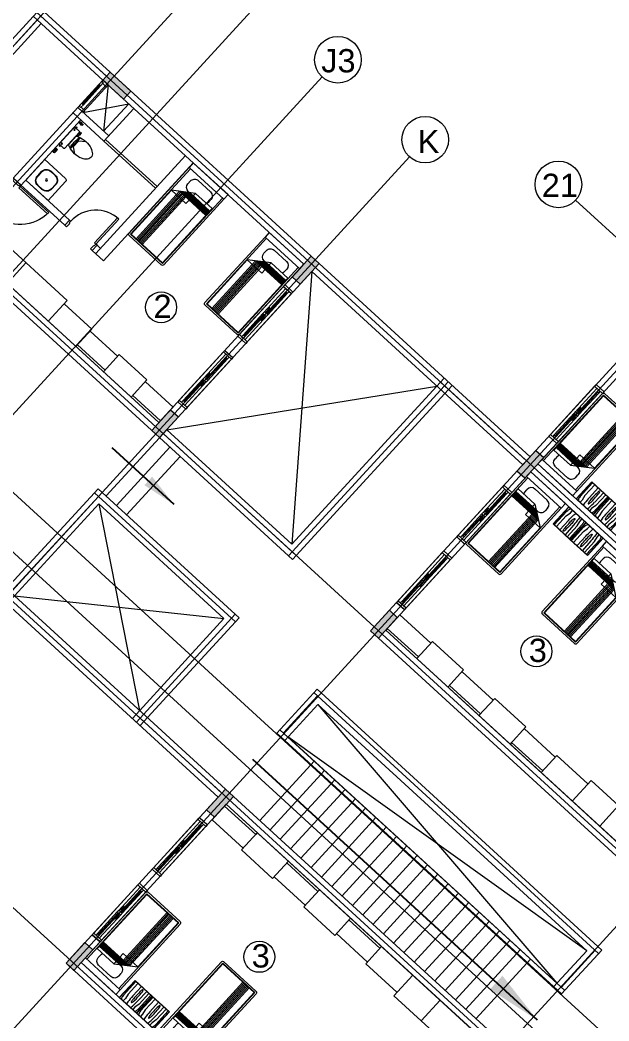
# Model space of a CAD drawing. Header units: metres. Extents: x 750 to 3116, y -341 to 1465.
# Drawn here: x 1629.59 to 1642.23, y 982.93 to 1004.42 of the extents above; entities that cross this region are included whole.
import ezdxf
from ezdxf.enums import TextEntityAlignment as Align

# ---------------------------------------------------------------- set-up
doc = ezdxf.new("R2010")
doc.units = ezdxf.units.M
doc.linetypes.add('ACAD_ISO02W100', pattern=[15, 12, -3])
for name, color, linetype, lineweight in [('A-Door', 254, 'Continuous', 5), ('Bathroom Door', 252, 'Continuous', 5), ('Bathroom fur', 252, 'Continuous', 5), ('Centre Line', 7, 'Continuous', 13), ('Column', 50, 'Continuous', 20), ('Cutout', 153, 'Continuous', 5), ('Door', 253, 'Continuous', 5), ('Furniture', 44, 'Continuous', 5), ('GUIDE LINE', 7, 'Continuous', 5), ('Hatch', 251, 'Continuous', 5), ('Hidden line', 251, 'Continuous', 5), ('Inverted beam', 252, 'Continuous', 5), ('Railing', 190, 'Continuous', 5), ('Stiarcase', 180, 'Continuous', 5), ('Wall ext', 20, 'Continuous', 18), ('WINDOW', 33, 'Continuous', 5)]:
    doc.layers.add(name, color=color, linetype=linetype, lineweight=lineweight)
doc.layers.add('Text', color=7, linetype='Continuous')
doc.styles.get("Standard").update_dxf_attribs({"font": 'arial.ttf'})
doc.styles.add('TEXT-DET', font='simplex.shx', dxfattribs={"width": 0.7})
doc.dimstyles.new('ISO-25', dxfattribs={"dimtxt": 2, "dimasz": 2, "dimexe": 1.25, "dimexo": 0.625, "dimgap": 1.5, "dimtad": 1, "dimtxsty": 'Standard', "dimblk": 'DOT', "dimcen": 1.5, "dimadec": 0, "dimazin": 0, "dimtfac": 1, "dimtmove": 0, "dimatfit": 3, "dimfxl": 0, "dimarcsym": 0})

# ---------------------------------------------------------------- blocks, each defined once
blk = doc.blocks.new('Water Closet')
at = {"layer": 'Bathroom fur', "linetype": 'ByBlock'}
for p, q in [((1886.217, 447.662), (1886.217, 447.713)), ((1886.239, 447.713), (1886.217, 447.713)), ((1886.239, 447.608), (1886.239, 447.713)), ((1886.264, 447.23), (1886.264, 447.703)), ((1886.407, 447.713), (1886.274, 447.713)), ((1886.39, 447.724), (1886.365, 447.724)), ((1886.365, 447.724), (1886.365, 447.715)), ((1886.39, 447.715), (1886.365, 447.715)), ((1886.387, 447.744), (1886.368, 447.744)), ((1886.368, 447.744), (1886.368, 447.724)), ((1886.387, 447.744), (1886.387, 447.724)), ((1886.39, 447.724), (1886.39, 447.715)), ((1886.416, 447.23), (1886.416, 447.703)), ((1886.152, 447.554), (1886.027, 447.644)), ((1886.152, 447.379), (1886.152, 447.554)), ((1886.217, 447.662), (1886.232, 447.625)), ((1886.232, 447.625), (1886.239, 447.625)), ((1886.239, 447.666), (1886.264, 447.666)), ((1886.239, 447.608), (1886.264, 447.608)), ((1886.256, 447.343), (1886.256, 447.59)), ((1886.152, 447.379), (1886.027, 447.288)), ((1886.407, 447.22), (1886.274, 447.22)), ((1886.365, 447.208), (1886.365, 447.218)), ((1886.39, 447.218), (1886.365, 447.218)), ((1886.39, 447.208), (1886.365, 447.208)), ((1886.368, 447.189), (1886.368, 447.208)), ((1886.387, 447.189), (1886.368, 447.189)), ((1886.387, 447.189), (1886.387, 447.208)), ((1886.39, 447.208), (1886.39, 447.218))]:
    blk.add_line(p, q, dxfattribs=at)
at = {"layer": 'Bathroom fur', "linetype": 'Continuous', "lineweight": -3}
for p, q in [((1886.331, 447.871), (1886.35, 447.871)), ((1886.331, 447.851), (1886.35, 447.851)), ((1886.364, 447.861), (1886.346, 447.861)), ((1886.364, 447.861), (1886.349, 447.87)), ((1886.364, 447.861), (1886.349, 447.853)), ((1886.364, 447.861), (1886.355, 447.877)), ((1886.364, 447.861), (1886.355, 447.846)), ((1886.364, 447.861), (1886.364, 447.879)), ((1886.364, 447.861), (1886.364, 447.879)), ((1886.364, 447.861), (1886.364, 447.879)), ((1886.364, 447.861), (1886.364, 447.879)), ((1886.364, 447.861), (1886.364, 447.879)), ((1886.364, 447.861), (1886.364, 447.879)), ((1886.364, 447.861), (1886.364, 447.879)), ((1886.364, 447.861), (1886.364, 447.879)), ((1886.364, 447.861), (1886.364, 447.879)), ((1886.364, 447.861), (1886.364, 447.879)), ((1886.364, 447.861), (1886.364, 447.879)), ((1886.364, 447.861), (1886.364, 447.879)), ((1886.364, 447.861), (1886.373, 447.877)), ((1886.364, 447.861), (1886.379, 447.87)), ((1886.364, 447.861), (1886.381, 447.861)), ((1886.364, 447.861), (1886.379, 447.853)), ((1886.364, 447.861), (1886.373, 447.846)), ((1886.364, 447.861), (1886.364, 447.844)), ((1886.378, 447.871), (1886.416, 447.871)), ((1886.378, 447.851), (1886.416, 447.851)), ((1886.416, 447.851), (1886.416, 447.871))]:
    blk.add_line(p, q, dxfattribs=at)
at = {"layer": 'Bathroom fur'}
for p, q in [((1886.356, 447.031), (1886.356, 447.081)), ((1886.366, 447.031), (1886.366, 447.081)), ((1886.416, 447.106), (1886.381, 447.106)), ((1886.416, 447.096), (1886.381, 447.096)), ((1886.416, 447.016), (1886.381, 447.016)), ((1886.416, 447.006), (1886.381, 447.006))]:
    blk.add_line(p, q, dxfattribs=at)
at = {"layer": 'Bathroom fur', "linetype": 'Continuous', "lineweight": -3}
blk.add_circle((1886.364, 447.861), 0.0175, dxfattribs=at)
at = {"layer": 'Bathroom fur', "linetype": 'ByBlock'}
for centre in [(1886.378, 447.669), (1886.378, 447.264)]:
    blk.add_circle(centre, 0.0123, dxfattribs=at)
for centre, radius, start, end in [((1886.274, 447.703), 0.00987, 90, 180), ((1886.407, 447.703), 0.00987, 0, 90), ((1885.835, 447.467), 0.119, 126.3794, 233.6206), ((1886.035, 447.208), 0.446, 109.2942, 127.2549), ((1886.017, 447.095), 0.55, 64.2321, 103.6755), ((1884.672, 447.479), 1.501, 353.4552, 5.5271), ((1885.552, 447.472), 0.65, 345.9276, 13.0204), ((1886.041, 447.728), 0.451, 232.2382, 250.1051), ((1886.017, 447.838), 0.55, 256.3245, 295.7679), ((1886.274, 447.23), 0.00987, 180, 270), ((1886.407, 447.23), 0.00987, 270, 0)]:
    blk.add_arc(centre, radius, start, end, dxfattribs=at)
at = {"layer": 'Bathroom fur', "linetype": 'Continuous', "lineweight": -3}
blk.add_arc((1886.331, 447.861), 0.01, 90.002, 270, dxfattribs=at)
at = {"layer": 'Bathroom fur'}
for centre, radius, start, end in [((1886.381, 447.081), 0.025, 90, 180), ((1886.381, 447.031), 0.025, 180, 270), ((1886.381, 447.081), 0.015, 90, 180), ((1886.381, 447.031), 0.015, 180, 270)]:
    blk.add_arc(centre, radius, start, end, dxfattribs=at)
at = {"layer": 'Bathroom fur', "style": 'TEXT-DET', "width": 0.6}
blk.add_text('1', height=0.06, dxfattribs=at).set_placement((1886.394, 447.07), align=Align.MIDDLE)
blk = doc.blocks.new('Nightstand')
at = {"layer": 'Furniture'}
for p, q in [((1879.838, 464.54), (1879.838, 464.04)), ((1880.338, 464.54), (1879.838, 464.54)), ((1879.843, 464.535), (1879.843, 464.045)), ((1880.333, 464.535), (1879.843, 464.535)), ((1879.869, 464.442), (1879.871, 464.467)), ((1879.869, 464.045), (1879.869, 464.442)), ((1879.929, 464.358), (1879.951, 464.469)), ((1879.951, 464.469), (1879.951, 464.535)), ((1880.074, 464.444), (1880.068, 464.44)), ((1880.08, 464.44), (1880.074, 464.444)), ((1880.226, 464.469), (1880.226, 464.535)), ((1880.248, 464.358), (1880.226, 464.469)), ((1880.308, 464.442), (1880.305, 464.467)), ((1880.308, 464.045), (1880.308, 464.442)), ((1880.333, 464.045), (1880.333, 464.535)), ((1880.338, 464.04), (1880.338, 464.54)), ((1879.929, 464.045), (1879.929, 464.358)), ((1879.997, 464.32), (1879.991, 464.045)), ((1880.147, 464.32), (1880.147, 464.045)), ((1880.248, 464.045), (1880.248, 464.358)), ((1879.838, 464.04), (1880.338, 464.04)), ((1879.843, 464.045), (1880.333, 464.045)), ((1880.068, 464.081), (1880.074, 464.077)), ((1880.074, 464.077), (1880.08, 464.081))]:
    blk.add_line(p, q, dxfattribs=at)
for centre, radius, start, end in [((1880.021, 464.452), 0.15, 146.5657, 174.2856), ((1881.576, 464.32), 1.578, 174.0179, 180), ((1880.825, 464.399), 0.823, 170.5074, 174.0179), ((1880.197, 464.382), 0.142, 155.8434, 169.4757), ((1879.951, 464.382), 0.142, 10.5243, 24.1566), ((1879.315, 464.399), 0.828, 5.9821, 9.4446), ((1878.564, 464.32), 1.583, 0, 5.9821), ((1880.156, 464.452), 0.15, 5.7144, 33.4343), ((1880.715, 464.32), 0.664, 175.5997, 180), ((1880.715, 464.32), 0.664, 180, 184.4003), ((1880.395, 464.345), 0.343, 169.4757, 175.5997), ((1886.298, 464.381), 6.246, 181.0259, 182.4606), ((1879.753, 464.345), 0.343, 4.4003, 10.5243), ((1873.85, 464.381), 6.246, 357.5394, 358.9741), ((1879.433, 464.32), 0.664, 0, 4.4003), ((1879.433, 464.32), 0.664, 355.5997, 0), ((1880.197, 464.139), 0.142, 190.5243, 204.1566), ((1879.951, 464.139), 0.142, 335.8434, 349.4757)]:
    blk.add_arc(centre, radius, start, end, dxfattribs=at)
blk = doc.blocks.new('Bed')
at = {"layer": 'Furniture', "linetype": 'Continuous'}
for p, q in [((1878.327, 465.952), (1879.337, 465.952)), ((1878.327, 465.817), (1878.327, 465.952)), ((1879.337, 465.952), (1879.337, 465.817)), ((1879.337, 465.817), (1878.327, 465.817)), ((1878.327, 463.909), (1878.327, 465.817)), ((1878.367, 463.909), (1878.367, 465.817)), ((1878.642, 465.742), (1879.002, 465.742)), ((1879.297, 465.817), (1879.297, 463.909)), ((1879.337, 465.817), (1879.337, 463.909)), ((1878.525, 465.544), (1878.525, 465.624)), ((1879.12, 465.624), (1879.12, 465.544)), ((1878.377, 465.499), (1878.862, 465.499)), ((1878.377, 463.919), (1878.377, 465.499)), ((1878.962, 465.429), (1878.377, 465.429)), ((1878.992, 465.407), (1878.377, 465.407)), ((1879.022, 465.386), (1878.377, 465.386)), ((1879.052, 465.365), (1878.377, 465.365)), ((1879.082, 465.344), (1878.377, 465.344)), ((1879.112, 465.323), (1878.377, 465.323)), ((1879.142, 465.302), (1878.377, 465.302)), ((1878.862, 465.499), (1879.287, 465.199)), ((1878.862, 465.199), (1878.862, 465.499)), ((1878.962, 463.919), (1878.962, 465.429)), ((1879.002, 465.427), (1878.965, 465.427)), ((1878.992, 463.919), (1878.992, 465.407)), ((1879.022, 463.919), (1879.022, 465.386)), ((1879.052, 463.919), (1879.052, 465.365)), ((1879.082, 463.919), (1879.082, 465.344)), ((1879.112, 463.919), (1879.112, 465.323)), ((1879.142, 463.919), (1879.142, 465.302)), ((1879.287, 465.199), (1878.862, 465.199)), ((1879.287, 465.199), (1879.287, 463.919)), ((1879.297, 463.909), (1878.367, 463.909)), ((1879.297, 463.869), (1878.367, 463.869)), ((1879.287, 463.919), (1878.377, 463.919))]:
    blk.add_line(p, q, dxfattribs=at)
for centre, radius, start, end in [((1878.642, 465.624), 0.117, 90, 180), ((1879.002, 465.624), 0.117, 360, 90), ((1878.642, 465.544), 0.117, 180.0006, 202.5189), ((1879.002, 465.544), 0.117, 270, 0), ((1878.367, 463.909), 0.04, 180, 270), ((1879.297, 463.909), 0.04, 270, 0)]:
    blk.add_arc(centre, radius, start, end, dxfattribs=at)
blk = doc.blocks.new('Wash bashin')
at = {"layer": 'Bathroom fur', "ltscale": 0.35}
for p, q in [((1884.067, 437.333), (1884.067, 437.883)), ((1884.117, 437.933), (1884.717, 437.933)), ((1884.717, 437.333), (1884.717, 437.933)), ((1884.067, 437.333), (1884.717, 437.333))]:
    blk.add_line(p, q, dxfattribs=at)
at = {"layer": 'Bathroom fur'}
for p, q in [((1884.327, 437.838), (1884.447, 437.838)), ((1884.327, 437.83), (1884.447, 437.83)), ((1884.177, 437.568), (1884.177, 437.688)), ((1884.185, 437.568), (1884.185, 437.688)), ((1884.589, 437.688), (1884.589, 437.568)), ((1884.597, 437.688), (1884.597, 437.568)), ((1884.447, 437.426), (1884.327, 437.426)), ((1884.447, 437.418), (1884.327, 437.418))]:
    blk.add_line(p, q, dxfattribs=at)
blk.add_circle((1884.392, 437.633), 0.0225, dxfattribs=at)
at = {"layer": 'Bathroom fur', "ltscale": 0.35}
blk.add_arc((1884.117, 437.883), 0.05, 90, 180, dxfattribs=at)
at = {"layer": 'Bathroom fur'}
for centre, radius, start, end in [((1884.327, 437.688), 0.15, 90, 180), ((1884.327, 437.688), 0.142, 90, 180), ((1884.447, 437.688), 0.15, 0, 90), ((1884.447, 437.688), 0.142, 0, 90), ((1884.327, 437.568), 0.15, 180, 270), ((1884.327, 437.568), 0.142, 180, 270), ((1884.447, 437.568), 0.15, 270, 0), ((1884.447, 437.568), 0.142, 270, 0)]:
    blk.add_arc(centre, radius, start, end, dxfattribs=at)
blk = doc.blocks.new('Door 900')
at = {"layer": 'A-Door'}
for points in [[(29934124, 12198491), (29934164, 12198491), (29934164, 12198476), (29934239, 12198476), (29934314, 12198476), (29934314, 12198491), (29934354, 12198491), (29934354, 12198524), (29934239, 12198524), (29934124, 12198524)], [(29934164, 12197672), (29934314, 12197672), (29934314, 12197658), (29934354, 12197658), (29934354, 12197624), (29934239, 12197624), (29934124, 12197624), (29934124, 12197658), (29934164, 12197658)]]:
    blk.add_lwpolyline(points, close=True, dxfattribs=at)
blk.add_lwpolyline([(29935187, 12197658), (29934354, 12197658), (29934354, 12197698), (29935185, 12197698)], dxfattribs=at)
blk.add_arc((29934327, 12197631), 860, 1.7769, 88.2024, dxfattribs=at)
blk = doc.blocks.new('Door1')
at = {"layer": 'Bathroom Door'}
for p, q in [((1900.586, 444.886), (1899.856, 444.886)), ((1900.586, 444.846), (1899.857, 444.846))]:
    blk.add_line(p, q, dxfattribs=at)
for points in [[(1900.736, 444.921), (1900.586, 444.921), (1900.586, 444.886), (1900.636, 444.886), (1900.636, 444.871), (1900.736, 444.871), (1900.736, 444.921)], [(1900.586, 444.886), (1900.586, 444.846)], [(1900.736, 444.121), (1900.586, 444.121), (1900.586, 444.156), (1900.636, 444.156), (1900.636, 444.171), (1900.736, 444.171), (1900.736, 444.121)]]:
    blk.add_lwpolyline(points, dxfattribs=at)
blk.add_arc((1900.586, 444.886), 0.73, 180, 270, dxfattribs=at)
blk = doc.blocks.new('WINODO1')
at = {"layer": 'WINDOW', "linetype": 'Continuous'}
for p, q in [((2471212540, 936769700), (2471212491, 936769700)), ((2471212491, 936769700), (2471212491, 936769470)), ((2471212540, 936769700), (2471212540, 936769470)), ((2471213991, 936769700), (2471213943, 936769700)), ((2471213943, 936769700), (2471213943, 936769470)), ((2471213991, 936769700), (2471213991, 936769470)), ((2471212540, 936769470), (2471212491, 936769470)), ((2471213991, 936769470), (2471213943, 936769470))]:
    blk.add_line(p, q, dxfattribs=at)
at = {"layer": 'WINDOW'}
for p, q in [((2471212540, 936769700), (2471213943, 936769700)), ((2471212588, 936769633), (2471213217, 936769633)), ((2471213241, 936769633), (2471213943, 936769633)), ((2471213290, 936769609), (2471213394, 936769609)), ((2471213241, 936769537), (2471212540, 936769537)), ((2471212540, 936769470), (2471213943, 936769470)), ((2471212588, 936769585), (2471213217, 936769585)), ((2471213193, 936769561), (2471213089, 936769561)), ((2471213266, 936769585), (2471213895, 936769585)), ((2471213266, 936769537), (2471213895, 936769537))]:
    blk.add_line(p, q, dxfattribs=at)
at = {"layer": 'WINDOW', "color": 4}
blk.add_line((2471212588, 936769609), (2471213217, 936769609), dxfattribs=at)
at = {"layer": 'WINDOW', "color": 4, "true_color": 0x1fffff}
blk.add_line((2471213266, 936769561), (2471213895, 936769561), dxfattribs=at)
at = {"layer": 'WINDOW'}
for points in [[(2471212540, 936769585), (2471212588, 936769585), (2471212588, 936769633), (2471212540, 936769633)], [(2471213217, 936769585), (2471213266, 936769585), (2471213266, 936769633), (2471213217, 936769633)], [(2471213406, 936769609), (2471213394, 936769616), (2471213394, 936769602)], [(2471213076, 936769561), (2471213089, 936769568), (2471213089, 936769554)], [(2471213217, 936769537), (2471213266, 936769537), (2471213266, 936769585), (2471213217, 936769585)], [(2471213895, 936769537), (2471213943, 936769537), (2471213943, 936769585), (2471213895, 936769585)]]:
    blk.add_lwpolyline(points, close=True, dxfattribs=at)
blk = doc.blocks.new('_Dot')
at = {"color": 0, "linetype": 'ByBlock', "lineweight": -2}
blk.add_line((-0.5, 0), (-1, 0), dxfattribs=at)
at = {"color": 0, "linetype": 'ByBlock', "const_width": 0.5}
blk.add_lwpolyline([(-0.25, 0, 1), (0.25, 0, 1)], format="xyb", close=True, dxfattribs=at)
blk = doc.blocks.new('700mm Door')
at = {"layer": 'Door'}
for points in [[(11493508.327, 4446107.926), (11493508.287, 4446107.926), (11493508.287, 4446107.776), (11493508.344, 4446107.776), (11493508.344, 4446107.868), (11493508.344, 4446107.88), (11493508.327, 4446107.88)], [(11493508.327, 4446107.88), (11493508.413, 4446107.88), (11493508.413, 4446107.926), (11493508.327, 4446107.926)], [(11493508.413, 4446107.891), (11493508.961, 4446107.891), (11493508.961, 4446107.914), (11493508.413, 4446107.914)], [(11493509.047, 4446107.88), (11493508.961, 4446107.88), (11493508.961, 4446107.926), (11493509.047, 4446107.926)], [(11493509.047, 4446107.926), (11493509.047, 4446107.88), (11493509.03, 4446107.88), (11493509.03, 4446107.868), (11493509.03, 4446107.776), (11493509.087, 4446107.776), (11493509.087, 4446107.926)]]:
    blk.add_lwpolyline(points, close=True, dxfattribs=at)
at = {"layer": 'Door', "color": 1}
blk.add_lwpolyline([(11493508.413, 4446107.88), (11493508.961, 4446107.88), (11493508.961, 4446107.926), (11493508.413, 4446107.926)], close=True, dxfattribs=at)

msp = doc.modelspace()

# ---------------------------------------------------------------- hatches: boundary and pattern name
at = {"layer": 'Hatch', "transparency": 33554687}
h = msp.add_hatch(color=256, dxfattribs=at)
h.dxf.hatch_style = 1
h.paths.add_polyline_path([(1646.175, 977.256), (1646.005, 977.411), (1645.846, 977.238), (1645.755, 977.138), (1645.6, 976.969), (1645.769, 976.813)])
h.paths.add_polyline_path([(1649.318, 980.688), (1649.149, 980.843), (1648.743, 980.401), (1648.913, 980.245)])
h.paths.add_polyline_path([(1652.587, 984.256), (1652.417, 984.412), (1652.384, 984.375), (1652.292, 984.275), (1652.012, 983.969), (1652.182, 983.814)])
h.paths.add_polyline_path([(1655.856, 987.825), (1655.686, 987.98), (1655.281, 987.538), (1655.45, 987.383)])
h.paths.add_polyline_path([(1659.124, 991.394), (1658.955, 991.549), (1658.549, 991.106), (1658.719, 990.951)])
h.paths.add_polyline_path([(1661.826, 995.231), (1661.67, 995.061), (1662.113, 994.656), (1662.268, 994.826)])
h.paths.add_polyline_path([(1657.785, 998.932), (1657.629, 998.763), (1658.072, 998.357), (1658.227, 998.527)])
h.paths.add_polyline_path([(1654.516, 995.364), (1654.361, 995.194), (1654.471, 995.093), (1654.803, 994.789), (1654.958, 994.959)])
h.paths.add_polyline_path([(1652.746, 996.985), (1652.591, 996.815), (1653.033, 996.41), (1653.189, 996.58)])
h.paths.add_polyline_path([(1651.542, 991.776), (1651.372, 991.932), (1650.967, 991.489), (1651.137, 991.334)])
h.paths.add_polyline_path([(1650.045, 993.148), (1649.875, 993.303), (1649.47, 992.86), (1649.64, 992.705)])
h.paths.add_polyline_path([(1647.979, 988.227), (1647.823, 988.057), (1647.934, 987.956), (1648.266, 987.652), (1648.421, 987.822)])
h.paths.add_polyline_path([(1646.541, 989.544), (1646.209, 989.848), (1646.053, 989.678), (1646.496, 989.273), (1646.651, 989.443)])
h.paths.add_polyline_path([(1645.004, 984.639), (1644.835, 984.795), (1644.43, 984.352), (1644.599, 984.197)])
h.paths.add_polyline_path([(1643.632, 986.147), (1643.463, 986.302), (1643.058, 985.86), (1643.227, 985.704)])
h.paths.add_polyline_path([(1641.441, 981.09), (1641.286, 980.92), (1641.728, 980.515), (1641.884, 980.684)])
h.paths.add_polyline_path([(1640.114, 982.306), (1639.944, 982.461), (1639.539, 982.018), (1639.709, 981.863)])
h.paths.add_polyline_path([(1636.735, 978.838), (1636.403, 979.142), (1636.247, 978.973), (1636.69, 978.567), (1636.845, 978.737)])
h.paths.add_polyline_path([(1631.152, 984.454), (1630.982, 984.609), (1630.577, 984.167), (1630.746, 984.011)])
h.paths.add_polyline_path([(1634.17, 987.75), (1634.001, 987.905), (1633.595, 987.463), (1633.765, 987.307)])
h.paths.add_polyline_path([(1637.689, 991.591), (1637.519, 991.746), (1637.114, 991.304), (1637.284, 991.149)])
h.paths.add_polyline_path([(1640.833, 995.023), (1640.663, 995.178), (1640.258, 994.736), (1640.427, 994.581), (1640.461, 994.618), (1640.552, 994.717)])
h.paths.add_polyline_path([(1644.101, 998.592), (1643.932, 998.747), (1643.527, 998.305), (1643.696, 998.149)])
h.paths.add_polyline_path([(1646.999, 1001.755), (1647.09, 1001.854), (1647.245, 1002.024), (1647.076, 1002.179), (1646.67, 1001.737), (1646.84, 1001.581)])
h.paths.add_polyline_path([(1636.008, 999.191), (1635.839, 999.347), (1635.433, 998.904), (1635.603, 998.749)])
h.paths.add_polyline_path([(1631.525, 1003.298), (1631.369, 1003.129), (1631.48, 1003.027), (1631.812, 1002.723), (1631.967, 1002.893)])
h.paths.add_polyline_path([(1628.676, 999.847), (1628.506, 1000.002), (1628.101, 999.56), (1628.27, 999.405)])
h.paths.add_polyline_path([(1632.989, 995.896), (1632.82, 996.051), (1632.415, 995.609), (1632.584, 995.453)])
h.paths.add_polyline_path([(1629.471, 992.054), (1629.301, 992.21), (1628.896, 991.767), (1629.066, 991.612)])
h.paths.add_polyline_path([(1624.987, 996.161), (1624.832, 995.991), (1625.274, 995.586), (1625.43, 995.756)])
h.paths.add_polyline_path([(1626.327, 988.622), (1626.157, 988.778), (1626.124, 988.741), (1626.032, 988.641), (1625.752, 988.335), (1625.922, 988.18)])
h.paths.add_polyline_path([(1621.719, 992.593), (1621.563, 992.423), (1621.674, 992.322), (1622.006, 992.018), (1622.161, 992.187)])
h.paths.add_polyline_path([(1619.949, 994.214), (1619.794, 994.044), (1620.236, 993.639), (1620.391, 993.808), (1620.281, 993.91)])
h.paths.add_polyline_path([(1623.218, 997.782), (1623.062, 997.613), (1623.505, 997.207), (1623.66, 997.377)])
h.paths.add_polyline_path([(1626.486, 1001.351), (1626.331, 1001.181), (1626.773, 1000.776), (1626.929, 1000.945)])
h.paths.add_polyline_path([(1622.117, 1005.353), (1621.962, 1005.183), (1622.404, 1004.778), (1622.56, 1004.947)])
h.paths.add_polyline_path([(1619.143, 1001.765), (1618.973, 1001.921), (1618.568, 1001.478), (1618.738, 1001.323)])
h.paths.add_polyline_path([(1615.874, 998.197), (1615.705, 998.352), (1615.299, 997.91), (1615.469, 997.754)])
h.paths.add_polyline_path([(1612.731, 994.765), (1612.561, 994.92), (1612.156, 994.478), (1612.325, 994.322)])
h.paths.add_polyline_path([(1617.373, 990.513), (1617.203, 990.668), (1616.798, 990.226), (1616.967, 990.07)])
h.paths.add_polyline_path([(1618.745, 989.005), (1618.575, 989.16), (1618.17, 988.718), (1618.339, 988.563)])
h.paths.add_polyline_path([(1623.058, 985.054), (1622.889, 985.209), (1622.483, 984.767), (1622.653, 984.611)])
h.paths.add_polyline_path([(1619.915, 981.622), (1619.745, 981.777), (1619.34, 981.334), (1619.509, 981.179)])
h.paths.add_polyline_path([(1615.181, 985.455), (1615.026, 985.286), (1615.468, 984.881), (1615.624, 985.05)])
h.paths.add_polyline_path([(1613.411, 987.077), (1613.256, 986.907), (1613.699, 986.502), (1613.854, 986.671)])
h.paths.add_polyline_path([(1609.042, 991.079), (1608.887, 990.909), (1609.329, 990.504), (1609.485, 990.673)])
h.paths.add_polyline_path([(1610.143, 983.508), (1609.987, 983.338), (1610.43, 982.933), (1610.585, 983.103)])
h.paths.add_polyline_path([(1607.566, 979.807), (1607.397, 979.962), (1606.992, 979.52), (1607.161, 979.365)])
h.paths.add_polyline_path([(1602.924, 984.059), (1602.755, 984.214), (1602.35, 983.772), (1602.519, 983.617)])
h.paths.add_polyline_path([(1604.823, 995.445), (1604.653, 995.601), (1604.495, 995.427), (1604.403, 995.328), (1604.248, 995.158), (1604.418, 995.003)])
h.paths.add_polyline_path([(1607.842, 998.741), (1607.672, 998.896), (1607.267, 998.454), (1607.436, 998.298)])
h.paths.add_polyline_path([(1603.528, 1002.692), (1603.358, 1002.848), (1602.953, 1002.405), (1603.123, 1002.25)])
h.paths.add_polyline_path([(1600.09, 999.279), (1599.934, 999.109), (1600.377, 998.704), (1600.532, 998.874)])
h.paths.add_polyline_path([(1602.031, 1004.063), (1601.861, 1004.219), (1601.456, 1003.776), (1601.626, 1003.621)])
h.paths.add_polyline_path([(1596.087, 1009.508), (1595.918, 1009.663), (1595.513, 1009.22), (1595.682, 1009.065)])
h.paths.add_polyline_path([(1592.944, 1006.075), (1592.774, 1006.231), (1592.369, 1005.788), (1592.538, 1005.633)])
h.paths.add_polyline_path([(1598.32, 1000.9), (1598.164, 1000.731), (1598.607, 1000.325), (1598.762, 1000.495)])
h.paths.add_polyline_path([(1595.619, 997.063), (1595.449, 997.218), (1595.044, 996.776), (1595.213, 996.62)])
h.paths.add_polyline_path([(1589.675, 1002.507), (1589.505, 1002.662), (1589.1, 1002.22), (1589.27, 1002.064)])
h.paths.add_polyline_path([(1586.406, 998.938), (1586.237, 999.094), (1585.831, 998.651), (1586.001, 998.496)])
h.paths.add_polyline_path([(1592.225, 993.358), (1591.782, 993.763), (1591.627, 993.594), (1592.07, 993.188)])
h.paths.add_polyline_path([(1593.995, 991.737), (1593.552, 992.142), (1593.397, 991.972), (1593.839, 991.567)])
h.paths.add_polyline_path([(1596.821, 995.711), (1596.666, 995.541), (1597.108, 995.136), (1597.263, 995.305)])
h.paths.add_polyline_path([(1601.304, 991.604), (1601.135, 991.759), (1600.729, 991.317), (1600.899, 991.161)])
h.paths.add_polyline_path([(1598.161, 988.172), (1597.991, 988.327), (1597.586, 987.885), (1597.755, 987.729)])
h.paths.add_polyline_path([(1594.892, 984.603), (1594.722, 984.759), (1594.317, 984.316), (1594.487, 984.161)])
h.paths.add_polyline_path([(1590.578, 988.555), (1590.408, 988.71), (1590.003, 988.267), (1590.173, 988.112)])
h.paths.add_polyline_path([(1589.081, 989.926), (1588.912, 990.081), (1588.506, 989.639), (1588.676, 989.483)])
h.paths.add_polyline_path([(1583.138, 995.37), (1582.968, 995.525), (1582.563, 995.083), (1582.732, 994.927)])
h.paths.add_polyline_path([(1579.869, 991.801), (1579.699, 991.957), (1579.294, 991.514), (1579.464, 991.359)])
h.paths.add_polyline_path([(1585.245, 986.626), (1585.09, 986.456), (1585.532, 986.051), (1585.687, 986.221)])
h.paths.add_polyline_path([(1587.015, 985.005), (1586.859, 984.835), (1587.302, 984.43), (1587.457, 984.6)])
h.paths.add_polyline_path([(1582.669, 982.925), (1582.499, 983.08), (1582.094, 982.638), (1582.263, 982.483)])
h.paths.add_polyline_path([(1576.725, 988.369), (1576.556, 988.525), (1576.15, 988.082), (1576.32, 987.927)])
h.paths.add_polyline_path([(1591.748, 981.171), (1591.579, 981.326), (1591.42, 981.153), (1591.329, 981.054), (1591.173, 980.884), (1591.343, 980.729)])
h.paths.add_polyline_path([(1561.743, 983.137), (1561.574, 983.292), (1561.169, 982.849), (1561.339, 982.694)])
h.paths.add_polyline_path([(1566.286, 988.109), (1566.116, 988.264), (1565.712, 987.821), (1565.882, 987.666)])
h.paths.add_polyline_path([(1570.833, 993.084), (1570.663, 993.24), (1570.258, 992.797), (1570.428, 992.642)])
h.paths.add_polyline_path([(1575.254, 997.924), (1574.811, 998.328), (1574.656, 998.159), (1575.099, 997.754)])
h.paths.add_polyline_path([(1579.283, 1003.223), (1579.128, 1003.053), (1579.571, 1002.648), (1579.726, 1002.818)])
h.paths.add_polyline_path([(1568.934, 1003.949), (1568.764, 1004.104), (1568.36, 1003.661), (1568.529, 1003.506)])
h.paths.add_polyline_path([(1564.388, 998.973), (1564.218, 999.128), (1563.813, 998.685), (1563.983, 998.53)])
h.paths.add_polyline_path([(1559.841, 993.997), (1559.672, 994.153), (1559.267, 993.71), (1559.437, 993.554)])
h.paths.add_polyline_path([(1557.524, 991.462), (1557.211, 991.748), (1557.211, 991.748), (1557.196, 991.762), (1557.081, 991.866), (1556.926, 991.696), (1557.369, 991.292)])
h.paths.add_polyline_path([(1555.295, 989.022), (1555.125, 989.177), (1554.721, 988.734), (1554.89, 988.579)])
h.paths.add_polyline_path([(1552.096, 996.421), (1551.941, 996.252), (1551.941, 996.252), (1552.384, 995.847), (1552.539, 996.017)])
h.paths.add_polyline_path([(1554.583, 998.802), (1554.413, 998.957), (1554.008, 998.514), (1554.178, 998.359)])
h.paths.add_polyline_path([(1559.129, 1003.778), (1558.959, 1003.933), (1558.555, 1003.49), (1558.724, 1003.335)])
h.paths.add_polyline_path([(1563.675, 1008.754), (1563.506, 1008.909), (1563.101, 1008.466), (1563.271, 1008.311)])
h.paths.add_polyline_path([(1567.853, 1013.667), (1567.698, 1013.497), (1568.141, 1013.092), (1568.296, 1013.262)])

# ---------------------------------------------------------------- linework, layer by layer
at = {"layer": 'Bathroom fur'}
for p, q in [((1631.391, 1001.82), (1632.498, 1000.807)), ((1631.425, 1001.857), (1632.531, 1000.844))]:
    msp.add_line(p, q, dxfattribs=at)
at = {"layer": 'Centre Line', "color": 30, "true_color": 0xf26722}
for p, q in [((1654.597, 982.009), (1623.096, 1010.863)), ((1652.455, 1007.882), (1628.635, 981.877)), ((1651.328, 978.44), (1619.827, 1007.294)), ((1632.139, 1006.804), (1605.05, 977.23)), ((1633.636, 1005.433), (1606.547, 975.859)), ((1649.228, 976.148), (1617.727, 1005.001)), ((1634.543, 1004.602), (1607.454, 975.028)), ((1648.059, 974.872), (1616.559, 1003.726)), ((1636.077, 1003.197), (1608.988, 973.623)), ((1658.399, 1002.438), (1634.579, 976.433)), ((1637.95, 1001.481), (1610.861, 971.908)), ((1657.865, 985.577), (1641.517, 1000.552)), ((1644.79, 971.303), (1629.18, 985.603))]:
    msp.add_line(p, q, dxfattribs=at)
at = {"layer": 'Centre Line', "color": 3, "true_color": 0x1fff1f}
msp.add_lwpolyline([(1560.568, 1018.718), (1582.572, 998.562), (1588.732, 1005.286), (1612.323, 983.678), (1624.767, 997.263), (1647.479, 976.459)], dxfattribs=at)
at = {"layer": 'Centre Line', "color": 30, "true_color": 0xf26722}
for centre in [(1636.414, 1003.566), (1638.287, 1001.85), (1641.148, 1000.89)]:
    msp.add_circle(centre, 0.5, dxfattribs=at)
at = {"layer": 'Column'}
for points in [[(1631.812, 1002.723), (1631.369, 1003.129), (1631.525, 1003.298), (1631.967, 1002.893), (1631.812, 1002.723)], [(1635.433, 998.904), (1635.839, 999.347), (1636.008, 999.191), (1635.603, 998.749), (1635.433, 998.904)], [(1632.415, 995.609), (1632.82, 996.051), (1632.989, 995.896), (1632.584, 995.453), (1632.415, 995.609)], [(1640.258, 994.736), (1640.663, 995.178), (1640.833, 995.023), (1640.427, 994.581), (1640.258, 994.736)], [(1637.114, 991.304), (1637.519, 991.746), (1637.689, 991.591), (1637.284, 991.149), (1637.114, 991.304)], [(1633.595, 987.463), (1634.001, 987.905), (1634.17, 987.75), (1633.765, 987.307), (1633.595, 987.463)], [(1630.577, 984.167), (1630.982, 984.609), (1631.152, 984.454), (1630.746, 984.011), (1630.577, 984.167)]]:
    msp.add_lwpolyline(points, dxfattribs=at)
at = {"layer": 'Cutout'}
for p, q in [((1631.48, 1003.027), (1631.382, 1002.032)), ((1630.94, 1002.437), (1631.922, 1002.622)), ((1635.853, 999.022), (1635.426, 993.162)), ((1632.739, 995.623), (1638.539, 996.561)), ((1631.281, 994.03), (1632.157, 989.594)), ((1629.471, 992.054), (1633.967, 991.569)), ((1635.98, 989.725), (1641.113, 983.737)), ((1641.754, 984.437), (1635.339, 989.025))]:
    msp.add_line(p, q, dxfattribs=at)
at = {"layer": 'Furniture'}
msp.add_line((1628.831, 1000.017), (1630.601, 998.396), dxfattribs=at)
for points in [[(1632.57, 995.778), (1628.426, 999.574), (1628.831, 1000.017)], [(1629.716, 999.206), (1629.311, 998.764)], [(1630.601, 998.396), (1630.195, 997.953)], [(1630.533, 998.322), (1631.127, 997.778), (1630.789, 997.409)], [(1631.093, 997.741), (1631.687, 997.198)], [(1630.823, 997.446), (1631.416, 996.903)], [(1631.383, 996.866), (1631.72, 997.234), (1632.314, 996.691), (1631.976, 996.322)], [(1632.28, 996.654), (1632.874, 996.11), (1632.57, 995.778)], [(1632.01, 996.359), (1632.604, 995.815)], [(1638.41, 991.039), (1637.743, 991.65), (1637.439, 991.318)], [(1638.14, 990.744), (1637.473, 991.355), (1637.439, 991.318), (1643.213, 986.029)], [(1638.774, 990.096), (1639.111, 990.464), (1638.444, 991.076), (1638.106, 990.707)], [(1639.745, 989.816), (1639.078, 990.427)], [(1639.475, 989.521), (1638.808, 990.132)], [(1640.108, 988.873), (1640.446, 989.242), (1639.779, 989.853), (1639.441, 989.484)], [(1641.08, 988.594), (1640.412, 989.205)], [(1640.81, 988.299), (1640.142, 988.91), (1640.108, 988.873)], [(1641.781, 988.019), (1641.114, 988.63), (1640.776, 988.262)], [(1641.443, 987.65), (1641.848, 988.093), (1643.618, 986.472)], [(1634.378, 986.637), (1633.711, 987.248), (1634.015, 987.58), (1639.789, 982.291)], [(1642.033, 987.11), (1642.438, 987.553)], [(1634.682, 986.969), (1634.649, 986.932), (1633.981, 987.543)], [(1635.35, 986.357), (1635.012, 985.989), (1634.345, 986.6), (1634.682, 986.969)], [(1635.983, 985.709), (1635.316, 986.321)], [(1635.713, 985.414), (1635.046, 986.026)], [(1636.684, 985.135), (1636.347, 984.766), (1635.679, 985.377), (1636.017, 985.746)], [(1637.318, 984.487), (1636.651, 985.098)], [(1637.048, 984.192), (1636.38, 984.803)], [(1637.681, 983.544), (1637.014, 984.155), (1637.352, 984.524)], [(1638.019, 983.912), (1637.614, 983.47), (1639.384, 981.849)], [(1638.609, 983.372), (1638.204, 982.93)]]:
    msp.add_lwpolyline(points, dxfattribs=at)
at = {"layer": 'GUIDE LINE'}
for centre in [(1632.618, 998.251), (1640.676, 990.864), (1634.726, 984.305)]:
    msp.add_circle(centre, 0.333, dxfattribs=at)
at = {"layer": 'Hidden line'}
for p, q in [((1630.829, 1002.539), (1631.369, 1003.129)), ((1630.94, 1002.437), (1631.48, 1003.027))]:
    msp.add_line(p, q, dxfattribs=at)
at = {"layer": 'Inverted beam'}
for p, q in [((1628.13, 1002.598), (1630.028, 1004.669)), ((1630.028, 1004.669), (1631.525, 1003.298)), ((1628.145, 1002.273), (1630.042, 1004.344)), ((1629.872, 1004.5), (1631.369, 1003.129)), ((1631.436, 994.2), (1632.739, 995.623)), ((1631.657, 993.997), (1632.805, 995.251)), ((1631.878, 993.794), (1633.027, 995.048)), ((1634.001, 987.905), (1629.301, 992.21))]:
    msp.add_line(p, q, dxfattribs=at)
for points in [[(1636.008, 999.191), (1640.538, 995.042), (1640.383, 994.872), (1635.853, 999.022), (1636.008, 999.191)], [(1632.584, 995.453), (1635.44, 992.837), (1638.864, 996.575)], [(1638.695, 996.731), (1635.426, 993.162), (1632.739, 995.623)], [(1629.301, 992.21), (1631.266, 994.355), (1634.292, 991.584), (1632.171, 989.269)], [(1631.281, 994.03), (1629.315, 991.885), (1633.845, 987.735), (1634.001, 987.905)], [(1632.002, 989.424), (1633.967, 991.569), (1631.281, 994.03)], [(1635.102, 989.107), (1635.271, 988.952), (1635.98, 989.725), (1641.754, 984.437), (1641.045, 983.663), (1641.215, 983.507), (1642.079, 984.451), (1635.966, 990.05), (1635.102, 989.107)]]:
    msp.add_lwpolyline(points, dxfattribs=at)
at = {"layer": 'Railing'}
for p, q in [((1628.06, 1002.35), (1630.113, 1004.592)), ((1629.95, 1004.584), (1631.447, 1003.213)), ((1638.779, 996.653), (1635.355, 992.915)), ((1640.46, 994.957), (1638.617, 996.646)), ((1632.662, 995.538), (1635.518, 992.922)), ((1629.386, 992.132), (1631.351, 994.277)), ((1634.214, 991.499), (1631.189, 994.27)), ((1632.087, 989.346), (1634.207, 991.661)), ((1635.102, 989.107), (1635.966, 990.05)), ((1642.011, 984.377), (1635.898, 989.977)), ((1642.079, 984.451), (1635.966, 990.05)), ((1635.243, 989.113), (1635.972, 989.909)), ((1633.923, 987.82), (1632.08, 989.509)), ((1635.102, 989.107), (1641.215, 983.507)), ((1635.169, 989.181), (1641.282, 983.581)), ((1641.209, 983.649), (1641.938, 984.445)), ((1641.215, 983.507), (1642.079, 984.451))]:
    msp.add_line(p, q, dxfattribs=at)
at = {"layer": 'Stiarcase'}
for p, q in [((1635.903, 988.509), (1634.734, 987.233)), ((1636.124, 988.306), (1634.956, 987.03)), ((1636.345, 988.103), (1635.177, 986.828)), ((1636.567, 987.901), (1635.398, 986.625)), ((1636.788, 987.698), (1635.619, 986.422)), ((1637.009, 987.495), (1635.841, 986.22)), ((1637.23, 987.293), (1636.062, 986.017)), ((1637.452, 987.09), (1636.283, 985.814)), ((1637.673, 986.888), (1636.504, 985.612)), ((1637.894, 986.685), (1636.725, 985.409)), ((1638.115, 986.482), (1636.947, 985.207))]:
    msp.add_line(p, q, dxfattribs=at)
at = {"layer": 'Stiarcase', "ltscale": 40}
msp.add_line((1638.336, 986.28), (1637.168, 985.004), dxfattribs=at)
at = {"layer": 'Stiarcase', "linetype": 'ACAD_ISO02W100', "ltscale": 40}
for p, q in [((1638.558, 986.077), (1637.389, 984.801)), ((1638.779, 985.874), (1637.61, 984.599)), ((1639, 985.672), (1637.832, 984.396)), ((1639.221, 985.469), (1638.053, 984.193)), ((1639.443, 985.266), (1638.274, 983.991)), ((1639.664, 985.064), (1638.495, 983.788)), ((1639.885, 984.861), (1638.716, 983.585)), ((1640.106, 984.659), (1638.938, 983.383)), ((1640.327, 984.456), (1639.159, 983.18)), ((1640.549, 984.253), (1639.38, 982.978))]:
    msp.add_line(p, q, dxfattribs=at)
at = {"layer": 'Wall ext'}
for p, q in [((1631.369, 1003.129), (1631.525, 1003.298)), ((1631.525, 1003.298), (1636.008, 999.191)), ((1631.369, 1003.129), (1635.683, 999.177)), ((1631.922, 1002.622), (1631.382, 1002.032)), ((1629.444, 1001.027), (1630.829, 1002.539)), ((1631.391, 1001.82), (1630.728, 1002.428)), ((1631.493, 1001.931), (1630.829, 1002.539)), ((1632.033, 1002.521), (1631.391, 1001.82)), ((1630.897, 1002.273), (1629.614, 1000.872)), ((1647.076, 1002.179), (1637.114, 991.304)), ((1633.139, 1001.507), (1631.214, 999.406)), ((1633.309, 1001.352), (1631.384, 999.25)), ((1630.55, 1000.014), (1629.444, 1001.027)), ((1630.652, 1000.124), (1629.715, 1000.982)), ((1630.652, 1000.124), (1630.55, 1000.014)), ((1631.242, 999.584), (1631.14, 999.473)), ((1631.315, 999.516), (1631.242, 999.584)), ((1628.101, 999.56), (1632.584, 995.453)), ((1632.57, 995.778), (1628.426, 999.574)), ((1631.384, 999.25), (1631.14, 999.473)), ((1635.683, 999.177), (1632.57, 995.778)), ((1636.008, 999.191), (1632.584, 995.453)), ((1635.278, 998.735), (1635.448, 998.579)), ((1640.708, 994.887), (1643.821, 998.286)), ((1634.265, 997.629), (1634.434, 997.473)), ((1633.988, 997.327), (1634.158, 997.171)), ((1642.126, 996.435), (1641.957, 996.591)), ((1632.975, 996.221), (1633.145, 996.065)), ((1641.113, 995.329), (1640.943, 995.484)), ((1646.651, 989.443), (1640.708, 994.887)), ((1640.552, 994.717), (1637.439, 991.318)), ((1646.496, 989.273), (1640.552, 994.717)), ((1640.147, 994.275), (1639.978, 994.43)), ((1639.134, 993.169), (1638.964, 993.324)), ((1638.857, 992.867), (1638.688, 993.022)), ((1637.844, 991.761), (1637.675, 991.916)), ((1643.227, 985.704), (1637.114, 991.304)), ((1637.439, 991.318), (1643.213, 986.029)), ((1635.339, 989.025), (1641.113, 983.737)), ((1630.577, 984.167), (1634.001, 987.905)), ((1640.114, 982.306), (1634.001, 987.905)), ((1630.902, 984.181), (1634.015, 987.58)), ((1634.015, 987.58), (1639.789, 982.291)), ((1633.61, 987.138), (1633.44, 987.293)), ((1632.597, 986.031), (1632.427, 986.187)), ((1632.32, 985.73), (1632.15, 985.885)), ((1631.307, 984.624), (1631.137, 984.779)), ((1636.69, 978.567), (1630.577, 984.167)), ((1636.845, 978.737), (1630.902, 984.181))]:
    msp.add_line(p, q, dxfattribs=at)

# ---------------------------------------------------------------- block references
at = {"xscale": -1}
for name, p, rotation in [('Bed', (2704.418, -611.64), 317.5109696399222), ('Bed', (2706.048, -613.133), 317.5109696399222), ('Bed', (570.343, 2607.197), 137.5109696397367), ('Nightstand', (2714.172, -618.66), 317.5109696397367), ('Nightstand', (2714.541, -618.998), 317.5109696397367), ('Bed', (560.537, 2596.491), 137.510969639765), ('Bed', (562.167, 2594.999), 137.510969639765)]:
    msp.add_blockref(name, p, dxfattribs=dict(at, rotation=rotation))
for name, p, rotation in [('Bed', (-59.265, 1919.836), 317.5109696397367), ('Nightstand', (3341.873, 66.619), 137.5109696397367), ('Nightstand', (3342.242, 66.281), 137.5109696397367), ('Bed', (-57.636, 1918.343), 317.5109696397367), ('Nightstand', (3332.067, 55.913), 137.5109696397652), ('Nightstand', (3332.436, 55.576), 137.5109696397652)]:
    msp.add_blockref(name, p, dxfattribs=dict(rotation=rotation))
at = {"layer": 'A-Door', "xscale": -0.0009999999999999996, "yscale": 0.001, "zscale": 0.001, "rotation": 137.510969639692}
msp.add_blockref('Door 900', (-12205.305, 30214.612), dxfattribs=at)
at = {"layer": 'Bathroom Door', "rotation": 227.510969640085}
msp.add_blockref('Door1', (2586.903, 2701.61), dxfattribs=at)
at = {"layer": 'Bathroom fur', "xscale": -1, "rotation": 317.5109696399222}
for name, p in [('Water Closet', (2719.409, -602.202)), ('Wash bashin', (2724.122, -594.54))]:
    msp.add_blockref(name, p, dxfattribs=at)
at = {"layer": 'Cutout', "rotation": 47.5109696707334}
msp.add_blockref('700mm Door', (-4483058.653, -11477506.453), dxfattribs=at)
at = {"layer": 'WINDOW', "linetype": 'Continuous', "xscale": 0.001, "yscale": 0.001, "zscale": 0.001, "rotation": 47.51096963974634}
for p in [(-976763.613, -2454031.137), (-976764.902, -2454032.545), (-976756.934, -2454033.281), (-976758.913, -2454035.442), (-976760.203, -2454036.85), (-976765.451, -2454042.579), (-976766.74, -2454043.987)]:
    msp.add_blockref('WINODO1', p, dxfattribs=at)

# ---------------------------------------------------------------- texts
at = {"layer": 'Text', "color": 30, "true_color": 0xf26722, "char_height": 0.5, "attachment_point": 1}
for s, width, insert in [('J3', 0.5, (1636.055, 1003.795)), ('K', 0.83687, (1638.128, 1002.061)), ('21', 0.83687, (1640.789, 1001.119)), ('2', 3.12418, (1632.454, 998.521)), ('3', 3.12418, (1640.512, 991.135)), ('3', 3.12418, (1634.562, 984.575))]:
    msp.add_mtext_dynamic_manual_height_columns(s, width=width, gutter_width=12.5, heights=[0], dxfattribs=dict(at, insert=insert))

# ---------------------------------------------------------------- leaders
for points, override in [([(1632.895, 994.016), (1631.568, 995.232)], {"dimasz": 0.75}), ([(1640.698, 982.943), (1634.585, 988.543)], {"dimasz": 1.2})]:
    msp.add_leader(points, dimstyle='ISO-25', override=override)

doc.saveas('drawing.dxf')
